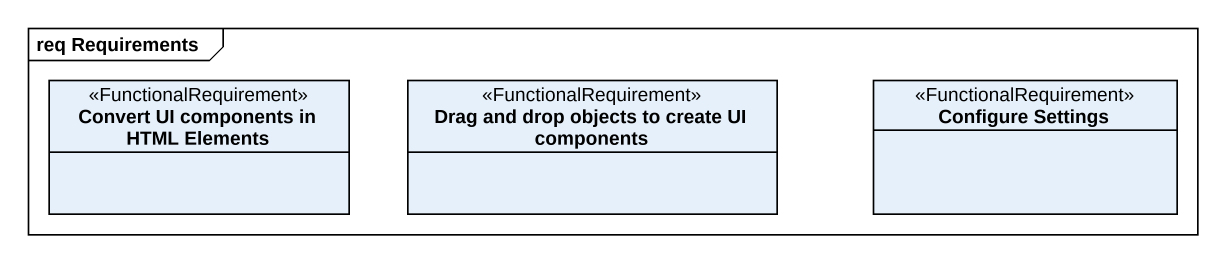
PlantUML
@startuml
mainframe req Requirements
hide circle
hide empty members
class "Convert UI components in HTML Elements" as Convert_UI_components_in <<FunctionalRequirement>>
class "Drag and drop objects to create UI components" as Drag_and_drop_objects_to <<FunctionalRequirement>>
class "Configure Settings" as Configure_Settings <<FunctionalRequirement>>
@enduml
